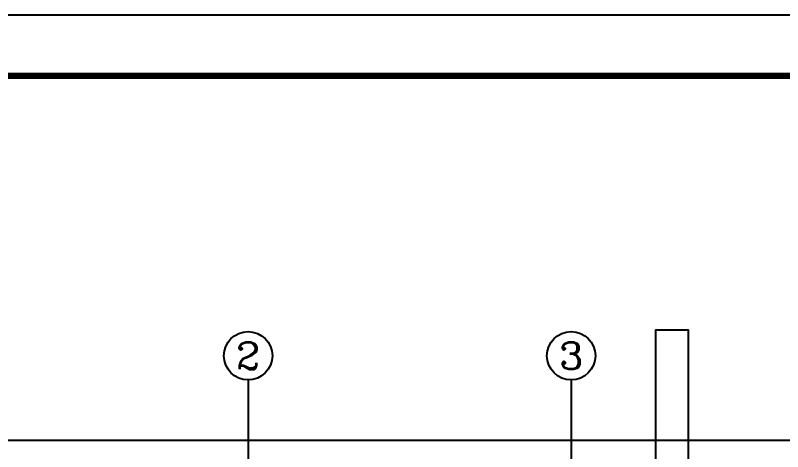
# Model space of a CAD drawing. Header units: millimetres. Extents: x 2509 to 128734, y 2492 to 91667.
# Drawn here: x 30455 to 49457, y 80813 to 91630 of the extents above; entities that cross this region are included whole.
import ezdxf
from ezdxf.enums import TextEntityAlignment as Align

# ---------------------------------------------------------------- set-up
doc = ezdxf.new("R2010")
doc.units = ezdxf.units.MM
doc.linetypes.add('CENTER', pattern=[50.8, 31.75, -6.35, 6.35, -6.35])
for name, color, linetype in [('AXIS', 3, 'Continuous'), ('AXIS_TEXT', 7, 'Continuous'), ('PUB_DIM', 3, 'Continuous'), ('柱子', 3, 'Continuous')]:
    doc.layers.add(name, color=color, linetype=linetype)
doc.styles.add('COMPLEX', font='COMPLEX')
doc.styles.add('DIM_FONT', font='SIMPLEX.shx', dxfattribs={"width": 0.8})
doc.dimstyles.new('DIMN150', dxfattribs={"dimscale": 1.5, "dimtxt": 300, "dimasz": 1, "dimexe": 250, "dimexo": 300, "dimgap": 150, "dimtad": 1, "dimdec": 0, "dimzin": 0, "dimdsep": 46, "dimtxsty": 'DIM_FONT', "dimblk": '_DIMX', "dimcen": 2.5, "dimclrt": 7, "dimadec": 0, "dimazin": 0, "dimtfac": 1, "dimtdec": 0, "dimtix": 1, "dimtmove": 2, "dimatfit": 3, "dimldrblk": '_DIMX', "dimfxl": 1, "dimtolj": 1, "dimtzin": 0, "dimarcsym": 0})

# ---------------------------------------------------------------- blocks, each defined once
blk = doc.blocks.new('6m伸缩皮带机')
at = {"layer": '柱子'}
blk.add_lwpolyline([(-3200, -227100), (-4200, -227100), (-4200, -233100), (-3200, -233100)], close=True, dxfattribs=at)
at = {"layer": '柱子', "color": 6}
for points in [[(-4150, -233100), (-3250, -233100), (-3250, -238100), (-4150, -238100)], [(-4100, -238100), (-3300, -238100), (-3300, -241500), (-4100, -241500)]]:
    blk.add_lwpolyline(points, close=True, dxfattribs=at)
blk = doc.blocks.new('_DIMX')
blk.add_line((-150, 0), (150, 0))
at = {"const_width": 50}
blk.add_lwpolyline([(-70, -70), (70, 70)], dxfattribs=at)
blk = doc.blocks.new('*D123')
at = {"layer": 'AXIS', "color": 0, "lineweight": -2, "transparency": 16777216}
for p, q in [((37209, -255422), (37209, -250997)), ((109689, -255422), (109689, -250997)), ((109687, -251372), (37210, -251372))]:
    blk.add_line(p, q, dxfattribs=at)
at = {"layer": 'DEFPOINTS', "color": 0, "transparency": 16777216}
for p in [(37209, -251372), (37209, -255872), (109689, -255872)]:
    blk.add_point(p, dxfattribs=at)
at = {"layer": 'AXIS', "color": 0, "lineweight": -2, "transparency": 16777216, "xscale": 1.5, "yscale": 1.5, "zscale": 1.5, "rotation": 180}
blk.add_blockref('_DIMX', (37209, -251372), dxfattribs=at)
at = {"layer": 'AXIS', "color": 0, "lineweight": -2, "transparency": 16777216, "xscale": 1.5, "yscale": 1.5, "zscale": 1.5}
blk.add_blockref('_DIMX', (109689, -251372), dxfattribs=at)
at = {"layer": 'AXIS', "color": 7, "transparency": 16777216, "insert": (73449, -250922), "char_height": 450, "attachment_point": 5, "style": 'DIM_FONT'}
blk.add_mtext('\\A1;72480', dxfattribs=at)
blk = doc.blocks.new('_AXISO')
blk.add_circle((0, 0), 0.5)
at = {"layer": 'AXIS_TEXT', "style": 'COMPLEX', "width": 1.041667}
blk.add_attdef('A', text='', height=0.56, dxfattribs=at).set_placement((-0.25, -0.28), (0.25, -0.28), align=Align.FIT)
blk = doc.blocks.new('12号建筑底图')
at = {"layer": 'AXIS'}
blk.add_line((45448.7, -249872.4), (45448.7, -255872.4), dxfattribs=at)
at = {"layer": 'PUB_DIM'}
blk.add_line((53448.7, -249872.4), (53448.7, -255872.4), dxfattribs=at)
at = {"layer": 'AXIS'}
ref = blk.add_blockref('_AXISO', (45448.7, -249272.4), dxfattribs=dict(at, xscale=1200, yscale=1200, zscale=1200))
ref.add_attrib('A', '2', dxfattribs={"layer": 'AXIS_TEXT', "height": 672, "style": 'COMPLEX', "width": 1.339286}).set_placement((45148.7, -249608.4), (45748.7, -249608.4), align=Align.FIT)
ref = blk.add_blockref('_AXISO', (53448.7, -249272.4), dxfattribs=dict(at, xscale=1200, yscale=1200, zscale=1200))
ref.add_attrib('A', '3', dxfattribs={"layer": 'AXIS_TEXT', "height": 672, "style": 'COMPLEX', "width": 1.339286}).set_placement((53148.7, -249608.4), (53748.7, -249608.4), align=Align.FIT)
at = {"layer": 'AXIS_TEXT', "style": 'COMPLEX', "width": 0.736842}
blk.add_attdef('N', text='', height=900, dxfattribs=at).set_placement((122812.3, -249273.3), (123412.3, -249273.3), align=Align.FIT)
at = {"layer": 'AXIS'}
dim = blk.add_aligned_dim(p1=(109688.7, -255872.4), p2=(37208.7, -255872.4), distance=-4500, dimstyle='DIMN150', dxfattribs=at)
dim.commit()
dim.dimension.update_dxf_attribs({"geometry": '*D123', "text_midpoint": (73448.7, -250922.4)})

msp = doc.modelspace()

# ---------------------------------------------------------------- linework, layer by layer
msp.add_lwpolyline([(2509.29, 2529.917), (128659.29, 2529.917), (128659.29, 91629.917), (2509.29, 91629.917)], close=True)
at = {"color": 0, "const_width": 150}
msp.add_lwpolyline([(6259.29, 4029.917), (127159.29, 4029.917), (127159.29, 90129.917), (6259.29, 90129.917)], close=True, dxfattribs=at)

# ---------------------------------------------------------------- block references
at = {"linetype": 'CENTER'}
msp.add_blockref('12号建筑底图', (-9229.066, 332462.656), dxfattribs=at)
at = {"linetype": 'CENTER', "rotation": 180}
msp.add_blockref('6m伸缩皮带机', (43019.598, -157663.929), dxfattribs=at)

doc.saveas('drawing.dxf')
